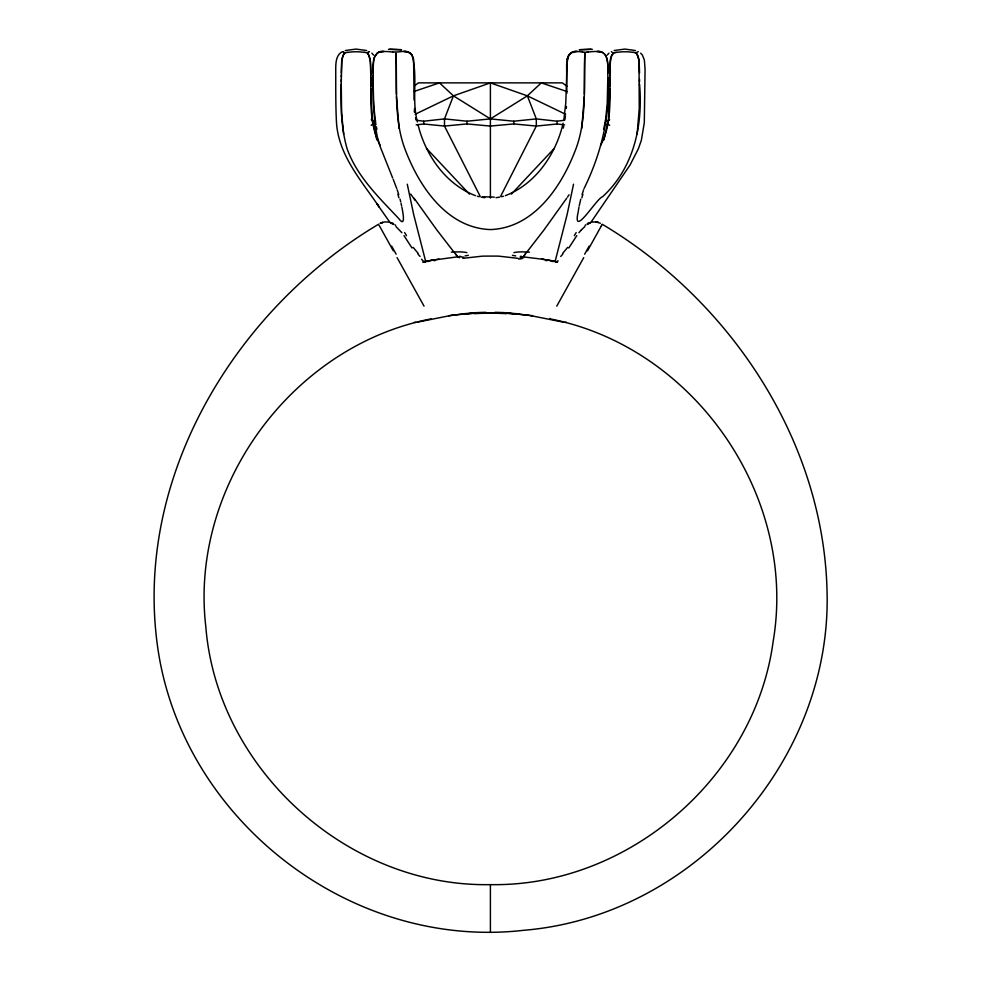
<?xml version="1.0" encoding="UTF-8"?>
<svg xmlns="http://www.w3.org/2000/svg" width="981" height="981" viewBox="0 0 981 981"><rect width="100%" height="100%" fill="white"/><g stroke="black" fill="none" stroke-linecap="round" stroke-linejoin="round"><path stroke-width="1.47" d="M401.854 207.199C402.664 210.805 406.232 228.634 398.838 218.665C379.132 197.672 357.366 176.936 347.274 149.259C338.727 120.553 341.4 89.798 341.78 60.16M341.253 72.95L341.682 60.847L343.301 55.12A10.681 7.541 -89.9 0 1 343.522 54.715L344.429 53.391A8.719 6.119 -89.3 0 1 344.638 53.121L346.035 52.582M607.828 73.342C608.097 67.53 607.938 56.358 604.173 53.734C609.446 59.522 607.264 68.327 607.828 75.402C610.734 114.838 601.39 153.269 584.063 188.548M600.666 145.311C614.56 119.106 608.012 88.56 610.574 60.16M610.047 75.022C611.371 69.185 606.957 53.354 616.485 52.287M637.147 134.176L639.244 108.29L639.023 60.16M610.047 77.18L610.01 86.377M639.538 81.693L639.551 79.412M566.846 93.367L566.626 64.292L568.673 55.561A9.957 9.871 -90 0 1 569.863 53.98L573.198 51.968A24.844 8.204 15.7 0 1 577.441 51.429M607.815 77.536L607.227 103.52L605.351 122.282M639.538 84.023C643.144 125.028 634.008 167.996 602.457 196.825C597.049 197.745 571.862 239.879 578.226 211.7M609.986 88.781L608.49 119.008L603.977 139.891M584.566 60.614C583.977 91.294 586.564 123.201 574.596 152.227C560.421 188.278 532.941 228.119 490.402 229.566C447.863 228.119 420.383 188.278 406.208 152.227C394.239 123.201 396.827 91.294 396.238 60.614M588.171 51.968L585.154 52.496L584.872 54.519A9.761 1.239 -90 0 0 584.786 55.561L584.394 94.151M584.578 59.951L584.602 59.314A11.686 1.496 89.9 0 1 584.872 54.642L584.934 53.98M584.32 96.69L581.733 128.388M566.295 108.474L566.442 106.488M565.485 115.881L564.958 119.375M563.903 119.437L565.792 102.784L567.202 59.314M578.361 210.67L578.949 207.199M573.529 184.207L567.153 214.422L555.099 261.547M563.302 128.119L563.67 126.328M579.219 205.912L580.764 199.168M563.131 123.263C555.957 154.164 535.736 184.011 505.338 195.66M581.868 197.819L582.898 194.324M582.04 194.643L583.597 189.824M524.982 254.116L523.793 256.875M565.669 114.287L527.373 95.844L490.402 82.87L453.43 95.844L444.491 118.897L444.491 126.071L480.126 196.237M500.678 196.237L536.313 126.071L536.313 118.897L527.373 95.844L541.304 82.87L566.883 91.515M602.101 224.539L601.267 226.059M556.767 306.133L583.744 257.586M587.509 250.817L598.361 231.295M598.618 230.842L601.095 226.378M549.973 318.359L549.716 318.813C694.303 346.955 797.896 496.227 773.138 641.525C754.941 777.651 627.717 887.045 490.402 884.629C347.74 887.388 217.046 768.945 205.814 626.7C189.284 486.245 292.289 345.619 431.137 318.899M343.583 54.617L344.024 53.918M576.803 235.636L568.784 247.997M567.496 197.071L569.066 194.778M566.711 198.211L543.977 229.959L522.701 257.439M591.347 221.718L630.035 165.041L638.349 148.83L641.366 140.246L644.309 122.699L645.069 69.038L644.37 60.049L642.371 55.046L640.642 53.158M613.039 53.624L612.929 53.771A11.147 7.922 89.7 0 0 612.61 54.262L612.438 54.531A10.681 7.554 -90 0 0 612.046 55.23A13.231 9.344 -89.9 0 0 610.611 60.172M344.319 53.514L344.245 53.624A12.63 8.829 -89.1 0 0 344.073 53.98M344.429 53.391L344.822 52.778M578.949 232.681L581.01 230.277M613.346 53.244L611.347 51.65M557.956 260.639L557.282 262.197M607.202 55.083L608.943 53.17M511.346 194.152L554.29 148.389M581.108 230.167L584.86 226.586M570.341 53.501L569.789 54.065A11.11 11.024 89.2 0 0 567.263 59.314A11.073 10.987 89 0 1 569.826 53.943A10.57 10.497 88.1 0 1 570.182 53.661L571.629 52.483M570.022 53.82L569.949 53.894A9.663 9.589 89.5 0 0 568.673 55.561M609.618 125.384L608.073 123.998L608.073 121.215L609.618 119.67M371.186 125.384L372.719 123.998L372.719 121.215L371.186 119.67M378.31 52.41L377.207 53.195L379.733 51.968M414.816 85.58L418.409 82.87L562.395 82.87L566.993 86.328M571.457 52.582L571.2 52.778A8.804 8.743 83.2 0 0 570.783 53.109L570.525 53.33A10.521 10.448 86.7 0 0 570.182 53.661M587.631 224.477L588.87 223.693M527.373 95.844L490.402 118.897L466.993 121.215L444.491 118.897L423.743 121.215L416.165 120.246M378.543 224.269C236.924 308.426 135.758 473.823 156.899 641.439C178.334 816.597 348.292 950.479 523.596 930.307C692.623 916.475 831.496 761.759 827.069 592.23C823.905 441.082 730.33 300.603 602.26 224.269M424.479 261.719L425.313 261.473M589.851 223.128L590.721 222.552L589.422 222.871M367.483 52.631L368.586 52.079M572.082 52.152L572.475 51.968A24.844 6.352 20 0 1 576.227 51.404M635.995 52.766L636.522 52.508M378.678 52.116L379.009 51.968A24.844 6.315 19.7 0 1 383.203 51.515M367.838 52.459L367.556 52.594M367.434 52.655L368.476 54.715A10.681 7.554 90 0 1 368.697 55.132L368.868 55.451M636.399 52.569L635.063 52.643M368.488 52.128L369.457 51.65M637.184 52.177L638.251 51.65M415.135 114.287L453.43 95.844L490.402 118.897L513.811 121.215L536.313 118.897L557.061 121.215L564.639 120.246M380.383 223.251L384.711 221.914L389.003 222.086M372.719 121.215L375.453 120.283M413.921 91.515L439.5 82.87L453.43 95.844M422.983 262.368L424.099 262.025L421.548 259.217M605.351 124.832L608.073 123.998M417.759 322.087L450.99 315.428M501.573 196.727L503.449 196.237M345.337 50.522L356.005 49.087L366.661 50.522M614.143 50.522L624.799 49.087L635.467 50.522M392.633 51.968L398.347 51.968A24.844 6.352 -20 0 1 408.329 51.968L408.77 52.177M614.829 52.582L615.418 52.471M423.289 261.866L432.952 260.088M346.158 52.557L347.679 52.287M424.184 261.694L425.104 261.51M425.595 261.412L426.318 261.277M426.195 261.302L426.858 261.179M429.188 260.75L430.843 260.443M431.162 260.394L431.848 260.272M499.697 197.132L495.969 197.696M431.591 260.321L458.225 256.752M586.945 52.165L587.693 52.042M433.418 260.002L435.306 259.695M436.03 259.573L437.551 259.34M579.207 49.773L590.991 49.209M438.384 259.205L439.022 259.107M579.624 49.675L592.34 49.344M448.771 315.747L462.517 314.055M451.37 315.379L454.178 314.999M591.801 222.086L596.092 221.914L600.409 223.251M455.282 314.864L472.327 313.27M416.165 124.857L423.743 123.986L444.491 126.071L466.993 123.925L490.402 126.071L513.811 123.925L536.313 126.071L557.061 123.986L564.639 124.857M457.477 256.826L455.822 254.116M388.464 49.344L401.18 49.675M472.683 313.246L486.821 312.718M389.813 49.209L401.597 49.773M564.798 322.369L566.417 322.295M494.289 197.132L482.627 196.703M462.75 258.346L481.413 256.249A103.275 102.821 -18.1 0 1 484.111 256.115L496.693 256.09A103.275 102.87 19.2 0 1 499.39 256.213L518.054 258.346M493.983 312.718L508.121 313.246M414.387 322.295L416.005 322.369M508.477 313.27L528.587 315.257M521.389 256.642L542.824 259.266M518.287 314.067L531.837 315.723M484.835 197.696L481.107 197.132M529.433 315.379L563.069 322.087M542.861 259.278L544.774 259.573M541.782 259.107L549.348 260.345M633.125 52.287L635.394 52.716M364.319 52.287L365.521 52.496M545.963 259.769L547.839 260.088M582.456 51.968L584.136 52.287M548.305 260.161L554.473 261.277M549.814 260.419L551.616 260.75M555.491 261.473L556.411 261.645M556.006 261.571L557.527 261.866M584.468 52.349L584.97 52.459M365.852 52.557L367.25 52.999M603.205 52.876L603.744 53.33L601.071 51.968A24.844 8.093 -15.6 0 0 588.073 52.116M477.355 196.237L479.231 196.727M411.014 54.065L410.855 53.894A10.607 10.521 -87.8 0 0 410.549 53.575L407.593 51.968A24.844 8.204 -15.7 0 0 403.547 51.441M556.362 261.915L556.202 261.878A27.272 5.861 -76 0 1 556.57 262.062M372.719 123.998L375.453 124.832M605.351 120.283L608.073 121.215M391.468 222.908L390.095 222.552L390.99 223.141M475.466 195.66C445.484 184.183 425.386 154.937 417.967 124.526M343.522 52.128L344.552 52.643M409.2 52.483L410.463 53.501A10.668 10.583 88.4 0 1 410.941 53.98A9.957 9.871 -89.2 0 1 412.143 55.561C418.053 76.874 411.468 100.32 417.416 121.987M343.828 52.287L342.553 51.65C335.968 54.654 335.784 62.821 335.735 69.038C335.784 86.929 335.551 104.832 336.495 122.699C338.592 155.452 361.633 180.945 379.132 206.942L376.986 203.913L389.457 221.718M602.187 52.152L601.856 51.993A24.844 6.352 -20 0 0 597.785 51.404M391.922 223.693L393.173 224.477M409.31 52.569L409.948 53.048M409.469 52.68L409.604 52.778A9.099 9.037 -83.2 0 1 410.095 53.17L410.316 53.366A11.147 11.073 -84.6 0 1 410.867 53.894L410.941 53.98A9.957 9.871 90 0 1 412.143 55.561M395.944 226.586L401.879 232.705M426.514 148.389L469.458 194.152M371.848 53.17L373.602 55.083M636.166 53.121L636.779 53.918A11.232 7.897 89.6 0 1 637 54.249L639.122 60.847L639.551 72.95M458.102 257.439L436.827 229.959L414.092 198.211M636.436 53.452L637.221 54.617A10.681 7.541 89.9 0 1 637.552 55.23M412.02 247.997L404 235.636M410.696 194.017L414.877 200.087M368.034 54.004L368.427 54.617A10.73 7.59 -89.9 0 1 368.758 55.23L370.413 61.545L370.757 75.022M393.295 250.817L378.973 225.041M397.06 257.586L424.037 306.133M380.138 145.311C366.232 119.142 372.805 88.498 370.229 60.16M392.67 178.015L380.052 146.328L377.195 136.31L374.705 122.269L373.234 98.664L373.05 65.089L374.141 57.83L377.244 53.17L374.938 56.015L373.565 59.939L372.976 73.342M393.234 179.388L396.741 188.548M376.827 139.891L372.314 119.008L370.818 88.781M397.207 189.824L398.764 194.643M397.906 194.324L398.936 197.819M425.705 261.547L413.651 214.422L407.274 184.207M400.04 199.168L400.726 201.951M376.373 126.966L376.937 129.345M401.057 203.349L401.585 205.912M375.882 124.612L373.712 105.923L372.976 75.402M343.657 134.176L341.78 115.182M415.576 117.634L415.846 119.375M399.071 128.388L396.483 96.69M414.509 108.474L414.669 110.399M396.226 59.939L396.017 55.561A9.761 1.239 90 0 0 395.932 54.531L395.76 53.17L395.932 54.617A11.686 1.496 -89.9 0 1 396.189 59.338L396.41 94.151M414.068 100.123L413.602 59.314A11.11 11.024 -89.2 0 0 411.051 54.041M341.621 115.194L341.265 84.023M370.793 86.377L370.757 77.18M341.253 79.412L341.265 81.693M341.253 75.022L341.253 77.18M557.061 121.215L557.061 123.986M513.811 121.215L513.811 123.925M490.402 82.87L490.402 198.088M490.402 884.654L490.402 931.938M466.993 121.215L466.993 123.925M423.743 121.215L423.743 123.986M616.571 52.41A24.55 10.816 -0.1 0 1 633.052 52.373M637.576 55.206A13.231 9.344 89.9 0 1 638.987 60.172M379.855 52.03A24.844 8.093 15.6 0 1 392.719 52.103M404.393 51.515A24.844 6.315 -19.7 0 1 408.206 52.03M605.044 122.184A81.803 64.856 87.1 0 1 603.573 129.222M523.278 257.611A8.547 3.446 13.9 0 1 518.667 259.033M520.151 257.672A5.923 1.435 -1.9 0 1 521.34 257.831M379.009 51.968A24.844 6.352 20 0 1 384.098 51.429M410.316 53.366A10.644 10.57 -87.1 0 1 410.941 53.98M572.597 52.03A24.844 6.315 19.7 0 1 582.604 52.091M596.791 51.527A24.844 6.315 -19.7 0 1 601.672 52.03M463.792 257.169A8.547 2.121 0.4 0 1 460.322 256.752M459.353 257.807A5.923 1.692 33.2 0 1 458.581 256.703M426.392 261.596A14.47 0.858 -13.2 0 1 427.397 261.326M427.949 261.535A7.885 0.674 -11.8 0 1 429.519 261.154M343.583 54.617A10.717 7.615 89.7 0 0 343.252 55.23L343.142 55.451A13.415 9.479 -89.9 0 0 341.805 60.172M347.777 52.41A24.55 10.816 -0.1 0 1 364.245 52.373M367.801 53.563A12.63 9.037 -88.8 0 1 368.022 53.869M414.473 112.398A79.203 47.811 -89.1 0 1 414.276 110.522M459.353 256.372A21.055 0.638 -7.7 0 1 460.53 256.372M424.822 261.89A19.191 0.834 -14.2 0 1 425.264 261.755M465.104 255.906A83.078 0.981 -9.5 0 1 468.354 255.342M434.043 260.701A53.796 5.935 -11.3 0 1 435.257 260.492M451.334 252.178A46.634 9.92 -13.3 0 1 466.87 252.62M425.239 261.387A28.976 2.955 -10.6 0 1 425.962 261.253M368.881 55.427A13.415 9.479 89.9 0 1 370.205 60.172M553.407 261.326A14.47 0.858 13.2 0 1 554.412 261.596M551.285 261.154A7.885 0.674 11.8 0 1 552.855 261.535M520.273 256.372A21.055 0.638 7.7 0 1 521.451 256.372M555.54 261.755A19.191 0.834 14.2 0 1 555.982 261.89M512.45 255.342A83.078 0.981 9.5 0 1 515.699 255.906M545.546 260.492A53.796 5.935 11.3 0 1 546.76 260.701M513.934 252.62A46.634 9.92 13.3 0 1 529.47 252.178M474.142 313.675A39.081 4.206 -0.4 0 1 488.563 313.184M486.282 312.755A37.499 4.979 0 0 1 494.534 312.755M494.927 312.338A39.081 5.077 0 0 1 509.752 312.988M531.788 315.502A49.393 0.736 5.7 0 1 532.585 315.698M492.241 313.184A39.081 4.206 0.4 0 1 506.662 313.675M471.052 312.988A39.081 5.077 0 0 1 485.877 312.338M462.897 314.214A66.941 12.937 -0.4 0 1 472.94 313.417M483.302 312.902A63.581 14.347 0 0 1 497.502 312.902M508.379 313.074A66.953 13.28 0.3 0 1 518.655 313.908M507.864 313.417A66.941 12.937 0.4 0 1 517.907 314.214M462.149 313.908A66.953 13.28 -0.3 0 1 472.425 313.074M391.689 246.157A204.649 5.408 61.1 0 1 396.152 254.189M420.064 256.458A39.314 2.808 49.7 0 1 417.906 254.005M418.029 253.172A30.043 3.691 50.8 0 1 413.16 247.371M404.613 232.583A52.189 27.946 16.9 0 1 406.465 235.685M394.803 224.723A32.336 12.152 61.2 0 1 395.735 225.434M392.228 222.895A22.796 5.506 52 0 1 393.528 223.656M390.119 222.491A16.751 1.03 37 0 1 390.095 222.307M424.233 262.062A27.272 5.861 76 0 1 424.503 261.792M584.651 254.189A204.649 5.408 -61.1 0 1 589.115 246.157M562.898 254.005A39.314 2.808 -49.7 0 1 560.74 256.458M567.643 247.371A30.043 3.691 -50.8 0 1 562.775 253.172M574.339 235.685A52.189 27.946 -16.9 0 1 576.19 232.583M585.068 225.434A32.336 12.152 -61.2 0 1 586 224.723M587.276 223.656A22.796 5.506 -52 0 1 588.575 222.895M590.709 222.307A16.751 1.03 -37 0 1 590.685 222.491M382.565 222.393L380.395 223.251L382.565 222.393M598.238 222.393L596.092 221.927L598.238 222.393"/></g></svg>
